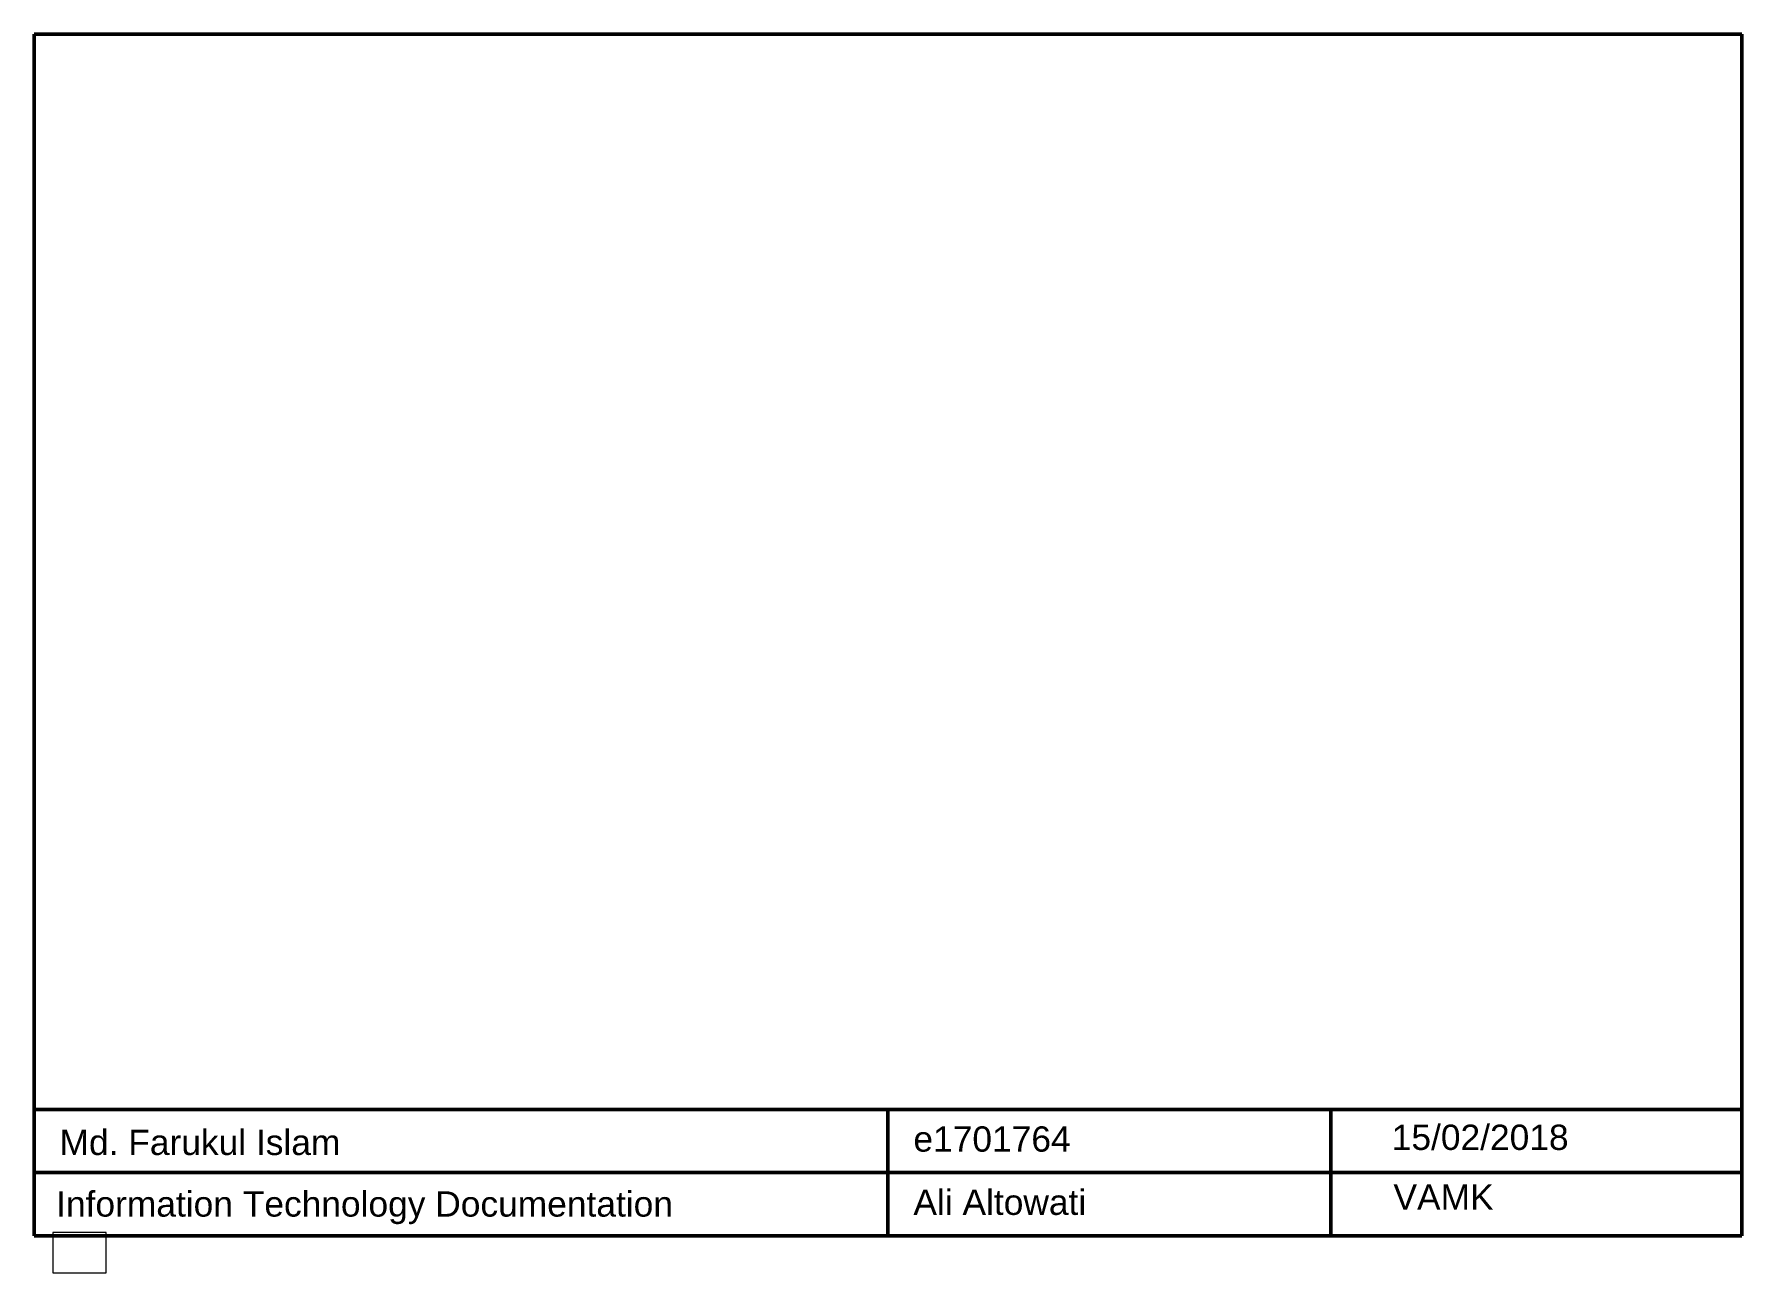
# Paper-space layout 'Layout1' of a CAD drawing. Header units: millimetres. Extents: x -2 to 268, y 1 to 197.
import ezdxf

# ---------------------------------------------------------------- set-up
doc = ezdxf.new("R2010")
doc.units = ezdxf.units.MM
doc.header["$MEASUREMENT"] = 0
doc.layers.add('OBJ', color=7, linetype='Continuous', lineweight=30)
doc.layers.add('TITTLE', color=6, linetype='Continuous', lineweight=50)
doc.styles.get("Standard").update_dxf_attribs({"font": 'arial.ttf', "height": 4})

# ---------------------------------------------------------------- blocks, each defined once
blk = doc.blocks.new('Title_block_BLK')
at = {"layer": 'TITTLE'}
for p, q in [((290, 210), (20, 210)), ((20, 210), (20, 20)), ((290, 20), (290, 210)), ((20, 40), (290, 40)), ((155, 40), (155, 20)), ((225, 40), (225, 20)), ((20, 30), (290, 30)), ((20, 20), (290, 20))]:
    blk.add_line(p, q, dxfattribs=at)
at = {"layer": 'TITTLE', "char_height": 4, "attachment_point": 1}
for s, width, insert in [('15/02/2018', 43.481, (234.65, 37.59)), ('Md. Farukul Islam', 108.0324, (24.02, 36.79)), ('e1701764', 55.5862, (159.02, 37.32)), ('Information Technology Documentation', 100.7956, (23.48, 27.05)), ('Ali Altowati', 38.7002, (159.02, 27.32)), ('VAMK', 41.0687, (234.92, 28.13))]:
    blk.add_mtext_dynamic_manual_height_columns(s, width=width, gutter_width=20, heights=[0], dxfattribs=dict(at, insert=insert))

psp = doc.layouts.get("Layout1")

# ---------------------------------------------------------------- block references
at = {"layer": 'TITTLE'}
psp.add_blockref('Title_block_BLK', (-21.93, -13.36), dxfattribs=at)

# ---------------------------------------------------------------- viewports
at = {"layer": 'OBJ'}
psp.add_viewport(center=(5.25, 4), size=(8.4, 6.4), view_center_point=(6, 4.5), view_height=9.2378, dxfattribs=at)

doc.saveas('drawing.dxf')
